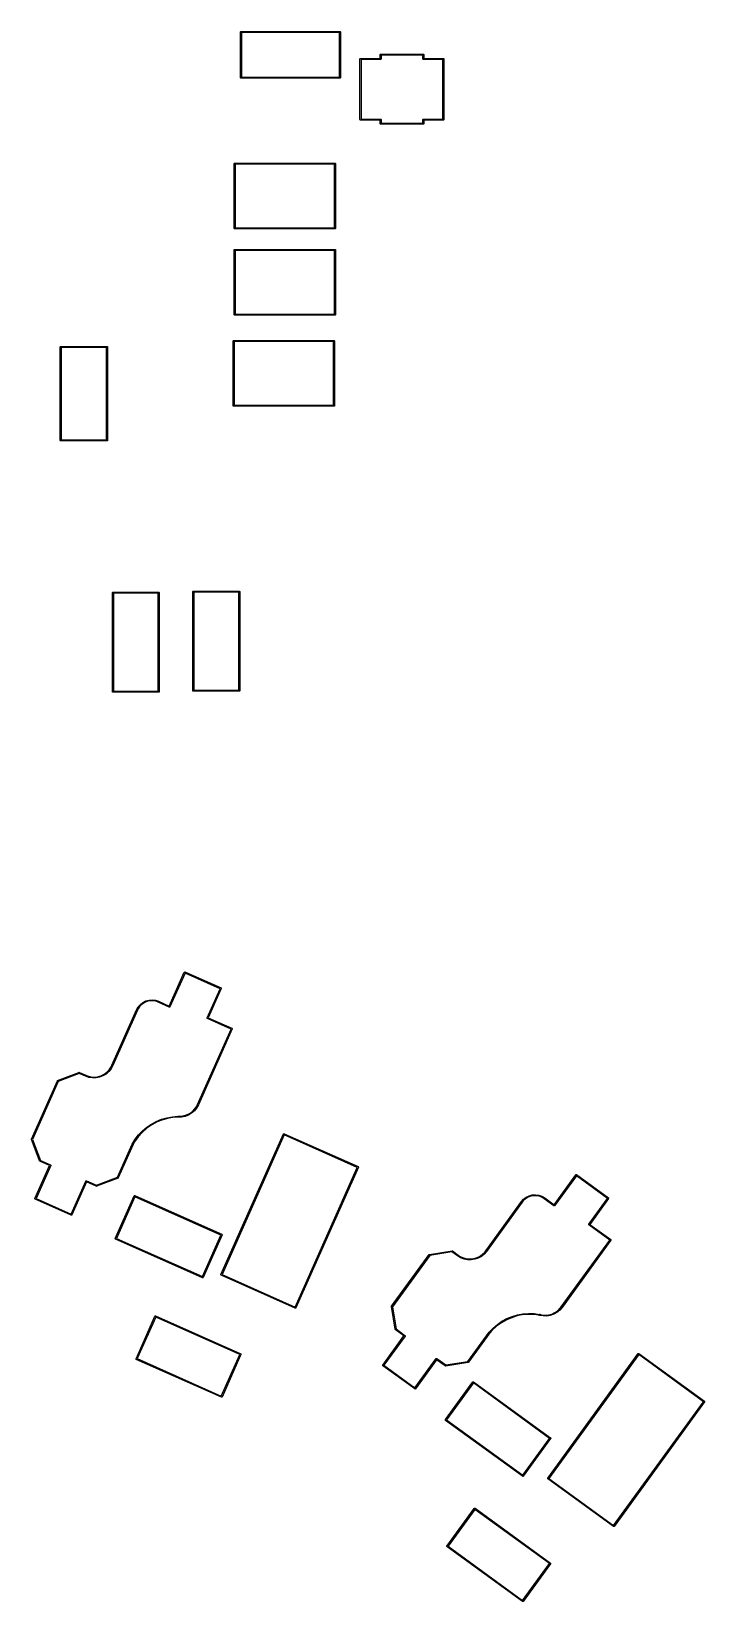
# Model space of a CAD drawing. Extents: x 44 to 182, y -112 to -26.
# Drawn here: x 148.2 to 181.5, y -111.9 to -34.4 of the extents above; entities that cross this region are included whole.
import ezdxf

# ---------------------------------------------------------------- set-up
doc = ezdxf.new("R2010")
doc.units = 0
doc.layers.add('BLACK', color=7, linetype='CONTINUOUS')

msp = doc.modelspace()

# ---------------------------------------------------------------- linework, layer by layer
at = {"layer": 'BLACK', "linetype": 'CONTINUOUS'}
for p, q in [((158.56, -34.425), (158.561903, -34.415433)), ((158.56, -36.685), (158.56, -34.425)), ((158.561903, -34.415433), (158.575433, -34.401903)), ((158.575433, -34.401903), (158.585, -34.4)), ((158.585, -34.4), (163.485, -34.4)), ((158.61, -34.45), (158.61, -36.66)), ((163.46, -34.45), (158.61, -34.45)), ((163.46, -36.66), (163.46, -34.45)), ((163.485, -34.4), (163.494567, -34.401903)), ((163.494567, -34.401903), (163.508097, -34.415433)), ((163.508097, -34.415433), (163.51, -34.425)), ((163.51, -34.425), (163.51, -36.685)), ((165.47, -35.555), (165.471903, -35.545433)), ((165.47, -35.73), (165.47, -35.555)), ((165.471903, -35.545433), (165.485433, -35.531903)), ((165.485433, -35.531903), (165.495, -35.53)), ((165.495, -35.53), (167.595, -35.53)), ((165.52, -35.58), (165.52, -35.755)), ((167.57, -35.58), (165.52, -35.58)), ((167.57, -35.755), (167.57, -35.58)), ((167.595, -35.53), (167.604567, -35.531903)), ((167.604567, -35.531903), (167.618097, -35.545433)), ((167.618097, -35.545433), (167.62, -35.555)), ((167.62, -35.555), (167.62, -35.73)), ((164.47, -35.755), (164.471903, -35.745433)), ((164.47, -38.755), (164.47, -35.755)), ((164.471903, -35.745433), (164.485433, -35.731903)), ((164.485433, -35.731903), (164.495, -35.73)), ((164.495, -35.73), (165.47, -35.73)), ((165.495, -35.78), (164.52, -35.78)), ((164.52, -35.78), (164.52, -38.73)), ((165.504567, -35.778097), (165.495, -35.78)), ((165.518097, -35.764567), (165.504567, -35.778097)), ((165.52, -35.755), (165.518097, -35.764567)), ((167.571903, -35.764567), (167.57, -35.755)), ((167.585433, -35.778097), (167.571903, -35.764567)), ((167.595, -35.78), (167.585433, -35.778097)), ((168.57, -35.78), (167.595, -35.78)), ((167.62, -35.73), (168.595, -35.73)), ((168.57, -38.73), (168.57, -35.78)), ((168.595, -35.73), (168.604567, -35.731903)), ((168.604567, -35.731903), (168.618097, -35.745433)), ((168.618097, -35.745433), (168.62, -35.755)), ((168.62, -35.755), (168.62, -38.755)), ((158.561903, -36.694567), (158.56, -36.685)), ((158.575433, -36.708097), (158.561903, -36.694567)), ((158.585, -36.71), (158.575433, -36.708097)), ((163.485, -36.71), (158.585, -36.71)), ((158.61, -36.66), (163.46, -36.66)), ((163.494567, -36.708097), (163.485, -36.71)), ((163.508097, -36.694567), (163.494567, -36.708097)), ((163.51, -36.685), (163.508097, -36.694567)), ((164.471903, -38.764567), (164.47, -38.755)), ((164.52, -38.73), (165.495, -38.73)), ((165.495, -38.73), (165.504567, -38.731903)), ((165.504567, -38.731903), (165.518097, -38.745433)), ((165.518097, -38.745433), (165.52, -38.755)), ((165.52, -38.755), (165.52, -38.93)), ((167.57, -38.755), (167.571903, -38.745433)), ((167.57, -38.93), (167.57, -38.755)), ((167.571903, -38.745433), (167.585433, -38.731903)), ((167.585433, -38.731903), (167.595, -38.73)), ((167.595, -38.73), (168.57, -38.73)), ((168.62, -38.755), (168.618097, -38.764567)), ((164.485433, -38.778097), (164.471903, -38.764567)), ((164.495, -38.78), (164.485433, -38.778097)), ((165.47, -38.78), (164.495, -38.78)), ((165.47, -38.955), (165.47, -38.78)), ((165.471903, -38.964567), (165.47, -38.955)), ((165.485433, -38.978097), (165.471903, -38.964567)), ((165.495, -38.98), (165.485433, -38.978097)), ((167.595, -38.98), (165.495, -38.98)), ((165.52, -38.93), (167.57, -38.93)), ((167.604567, -38.978097), (167.595, -38.98)), ((167.618097, -38.964567), (167.604567, -38.978097)), ((167.62, -38.955), (167.618097, -38.964567)), ((168.595, -38.78), (167.62, -38.78)), ((167.62, -38.78), (167.62, -38.955)), ((168.604567, -38.778097), (168.595, -38.78)), ((168.618097, -38.764567), (168.604567, -38.778097)), ((158.2475, -40.925), (158.249403, -40.915433)), ((158.2475, -44.125), (158.2475, -40.925)), ((158.249403, -40.915433), (158.262933, -40.901903)), ((158.262933, -40.901903), (158.2725, -40.9)), ((158.2725, -40.9), (163.2325, -40.9)), ((158.2975, -40.95), (158.2975, -44.1)), ((163.2075, -40.95), (158.2975, -40.95)), ((163.2075, -44.1), (163.2075, -40.95)), ((163.2325, -40.9), (163.242067, -40.901903)), ((163.242067, -40.901903), (163.255597, -40.915433)), ((163.255597, -40.915433), (163.2575, -40.925)), ((163.2575, -40.925), (163.2575, -44.125)), ((158.249403, -44.134567), (158.2475, -44.125)), ((158.262933, -44.148097), (158.249403, -44.134567)), ((158.2725, -44.15), (158.262933, -44.148097)), ((163.2325, -44.15), (158.2725, -44.15)), ((158.2975, -44.1), (163.2075, -44.1)), ((163.242067, -44.148097), (163.2325, -44.15)), ((163.255597, -44.134567), (163.242067, -44.148097)), ((163.2575, -44.125), (163.255597, -44.134567)), ((158.2475, -45.185), (158.249403, -45.175433)), ((158.2475, -48.385), (158.2475, -45.185)), ((158.249403, -45.175433), (158.262933, -45.161903)), ((158.262933, -45.161903), (158.2725, -45.16)), ((158.2725, -45.16), (163.2325, -45.16)), ((158.2975, -45.21), (158.2975, -48.36)), ((163.2075, -45.21), (158.2975, -45.21)), ((163.2075, -48.36), (163.2075, -45.21)), ((163.2325, -45.16), (163.242067, -45.161903)), ((163.242067, -45.161903), (163.255597, -45.175433)), ((163.255597, -45.175433), (163.2575, -45.185)), ((163.2575, -45.185), (163.2575, -48.385)), ((158.249403, -48.394567), (158.2475, -48.385)), ((158.262933, -48.408097), (158.249403, -48.394567)), ((158.2725, -48.41), (158.262933, -48.408097)), ((163.2325, -48.41), (158.2725, -48.41)), ((158.2975, -48.36), (163.2075, -48.36)), ((163.242067, -48.408097), (163.2325, -48.41)), ((163.255597, -48.394567), (163.242067, -48.408097)), ((163.2575, -48.385), (163.255597, -48.394567)), ((149.65, -49.985), (149.651903, -49.975433)), ((149.65, -54.585), (149.65, -49.985)), ((149.651903, -49.975433), (149.665433, -49.961903)), ((149.665433, -49.961903), (149.675, -49.96)), ((149.675, -49.96), (151.975, -49.96)), ((149.7, -50.01), (149.7, -54.56)), ((151.95, -50.01), (149.7, -50.01)), ((151.95, -54.56), (151.95, -50.01)), ((151.975, -49.96), (151.984567, -49.961903)), ((151.984567, -49.961903), (151.998097, -49.975433)), ((151.998097, -49.975433), (152, -49.985)), ((152, -49.985), (152, -54.585)), ((158.1975, -49.685), (158.199403, -49.675433)), ((158.1975, -52.885), (158.1975, -49.685)), ((158.199403, -49.675433), (158.212933, -49.661903)), ((158.212933, -49.661903), (158.2225, -49.66)), ((158.2225, -49.66), (163.1825, -49.66)), ((158.2475, -49.71), (158.2475, -52.86)), ((163.1575, -49.71), (158.2475, -49.71)), ((163.1575, -52.86), (163.1575, -49.71)), ((163.1825, -49.66), (163.192067, -49.661903)), ((163.192067, -49.661903), (163.205597, -49.675433)), ((163.205597, -49.675433), (163.2075, -49.685)), ((163.2075, -49.685), (163.2075, -52.885)), ((158.199403, -52.894567), (158.1975, -52.885)), ((158.212933, -52.908097), (158.199403, -52.894567)), ((158.2225, -52.91), (158.212933, -52.908097)), ((163.1825, -52.91), (158.2225, -52.91)), ((158.2475, -52.86), (163.1575, -52.86)), ((163.192067, -52.908097), (163.1825, -52.91)), ((163.205597, -52.894567), (163.192067, -52.908097)), ((163.2075, -52.885), (163.205597, -52.894567)), ((149.651903, -54.594567), (149.65, -54.585)), ((149.665433, -54.608097), (149.651903, -54.594567)), ((149.675, -54.61), (149.665433, -54.608097)), ((151.975, -54.61), (149.675, -54.61)), ((149.7, -54.56), (151.95, -54.56)), ((151.984567, -54.608097), (151.975, -54.61)), ((151.998097, -54.594567), (151.984567, -54.608097)), ((152, -54.585), (151.998097, -54.594567)), ((152.24, -62.105), (152.241903, -62.095433)), ((152.24, -67.005), (152.24, -62.105)), ((152.241903, -62.095433), (152.255433, -62.081903)), ((152.255433, -62.081903), (152.265, -62.08)), ((152.265, -62.08), (154.525, -62.08)), ((152.29, -62.13), (152.29, -66.98)), ((154.5, -62.13), (152.29, -62.13)), ((154.5, -66.98), (154.5, -62.13)), ((154.525, -62.08), (154.534567, -62.081903)), ((154.534567, -62.081903), (154.548097, -62.095433)), ((154.548097, -62.095433), (154.55, -62.105)), ((154.55, -62.105), (154.55, -67.005)), ((156.214915, -62.056074), (156.216818, -62.046507)), ((156.214915, -66.956074), (156.214915, -62.056074)), ((156.216818, -62.046507), (156.230348, -62.032977)), ((156.230348, -62.032977), (156.239915, -62.031074)), ((156.239915, -62.031074), (158.499915, -62.031074)), ((156.264915, -62.081074), (156.264915, -66.931074)), ((158.474915, -62.081074), (156.264915, -62.081074)), ((158.474915, -66.931074), (158.474915, -62.081074)), ((158.499915, -62.031074), (158.509482, -62.032977)), ((158.509482, -62.032977), (158.523012, -62.046507)), ((158.523012, -62.046507), (158.524915, -62.056074)), ((158.524915, -62.056074), (158.524915, -66.956074)), ((152.241903, -67.014567), (152.24, -67.005)), ((152.255433, -67.028097), (152.241903, -67.014567)), ((152.265, -67.03), (152.255433, -67.028097)), ((154.525, -67.03), (152.265, -67.03)), ((152.29, -66.98), (154.5, -66.98)), ((154.534567, -67.028097), (154.525, -67.03)), ((154.548097, -67.014567), (154.534567, -67.028097)), ((154.55, -67.005), (154.548097, -67.014567)), ((156.216818, -66.965641), (156.214915, -66.956074)), ((156.230348, -66.979171), (156.216818, -66.965641)), ((156.239915, -66.981074), (156.230348, -66.979171)), ((158.499915, -66.981074), (156.239915, -66.981074)), ((156.264915, -66.931074), (158.474915, -66.931074)), ((158.509482, -66.979171), (158.499915, -66.981074)), ((158.523012, -66.965641), (158.509482, -66.979171)), ((158.524915, -66.956074), (158.523012, -66.965641)), ((155.044667, -82.516957), (155.788589, -80.846083)), ((155.824098, -80.889259), (155.080177, -82.560133)), ((155.788589, -80.846083), (155.794219, -80.838118)), ((155.794219, -80.838118), (155.812083, -80.83126)), ((155.812083, -80.83126), (155.812088, -80.831262)), ((155.812088, -80.831262), (155.821596, -80.833413)), ((155.821596, -80.833413), (157.60301, -81.626549)), ((157.559834, -81.662058), (155.824098, -80.889259)), ((156.919224, -83.100893), (157.559834, -81.662058)), ((157.61568, -81.659557), (156.97507, -83.09839)), ((157.60301, -81.626549), (157.610976, -81.632179)), ((157.610976, -81.632179), (157.617833, -81.650043)), ((157.617833, -81.650043), (157.61568, -81.659557)), ((152.209936, -85.441838), (153.430146, -82.701201)), ((153.475824, -82.721538), (152.255614, -85.462174)), ((153.430146, -82.701201), (153.430148, -82.701197)), ((153.430148, -82.701197), (153.510097, -82.560623)), ((153.506872, -82.651812), (153.475824, -82.721537)), ((153.475824, -82.721537), (153.475824, -82.721538)), ((153.594983, -82.527152), (153.506872, -82.651812)), ((153.510097, -82.560623), (153.615936, -82.438343)), ((153.70572, -82.422075), (153.594983, -82.527152)), ((153.615936, -82.438343), (153.743596, -82.339061)), ((153.834829, -82.34062), (153.70572, -82.422075)), ((153.743596, -82.339061), (153.888171, -82.26659)), ((153.977347, -82.285918), (153.834829, -82.34062)), ((153.888171, -82.26659), (154.044107, -82.223716)), ((154.127799, -82.260069), (153.977347, -82.285918)), ((154.044107, -82.223716), (154.20541, -82.212086)), ((154.280402, -82.264068), (154.127799, -82.260069)), ((154.20541, -82.212086), (154.365883, -82.232147)), ((154.429294, -82.29776), (154.280402, -82.264068)), ((154.365883, -82.232147), (154.518894, -82.282974)), ((154.499023, -82.328806), (154.429294, -82.29776)), ((154.499042, -82.328762), (154.499023, -82.328806)), ((154.499043, -82.328762), (154.499042, -82.328762)), ((155.04717, -82.572804), (154.499043, -82.328762)), ((154.518894, -82.282974), (154.519379, -82.283084)), ((154.519379, -82.283084), (154.51938, -82.283084)), ((154.51938, -82.283084), (155.044667, -82.516957)), ((155.056684, -82.574957), (155.04717, -82.572804)), ((155.074547, -82.568099), (155.056684, -82.574957)), ((155.080177, -82.560133), (155.074547, -82.568099)), ((156.437586, -87.378841), (158.096664, -83.652488)), ((158.152511, -83.649987), (156.483264, -87.399177)), ((156.917072, -83.110406), (156.919224, -83.100893)), ((156.923929, -83.12827), (156.917072, -83.110406)), ((156.931895, -83.1339), (156.923929, -83.12827)), ((157.480022, -83.377942), (156.931895, -83.1339)), ((156.97507, -83.09839), (157.500359, -83.332264)), ((158.096664, -83.652488), (157.480022, -83.377942)), ((157.500359, -83.332264), (157.50036, -83.332265)), ((157.50036, -83.332265), (158.13984, -83.616979)), ((158.13984, -83.616979), (158.147806, -83.622609)), ((158.147806, -83.622609), (158.154664, -83.640473)), ((158.154661, -83.640477), (158.152511, -83.649987)), ((158.154664, -83.640473), (158.154661, -83.640477)), ((149.527568, -86.198564), (150.583793, -85.793118)), ((150.592043, -85.843507), (149.555153, -86.241532)), ((150.583793, -85.793118), (150.593406, -85.791466)), ((150.902324, -85.981654), (150.592043, -85.843507)), ((150.593406, -85.791466), (150.593407, -85.791466)), ((150.593407, -85.791466), (150.60292, -85.793618)), ((150.60292, -85.793618), (150.922661, -85.935976)), ((150.902303, -85.981703), (150.902324, -85.981654)), ((151.071244, -86.039871), (150.902303, -85.981703)), ((150.922661, -85.935976), (150.922885, -85.936134)), ((150.922885, -85.936134), (151.000569, -85.97072)), ((151.000569, -85.97072), (151.16611, -86.011991)), ((151.247719, -86.067819), (151.071244, -86.039871)), ((151.16611, -86.011991), (151.336303, -86.023889)), ((151.336303, -86.023889), (151.505976, -86.006051)), ((151.601758, -86.030599), (151.426367, -86.064696)), ((151.505976, -86.006051), (151.669973, -85.959021)), ((151.768563, -85.966564), (151.601758, -86.030599)), ((151.669973, -85.959021), (151.823313, -85.884227)), ((151.921714, -85.874535), (151.768563, -85.966564)), ((151.823313, -85.884227), (151.961334, -85.783942)), ((152.056558, -85.757309), (151.921714, -85.874535)), ((151.961334, -85.783942), (152.079844, -85.661213)), ((152.168996, -85.618449), (152.056558, -85.757309)), ((152.079844, -85.661213), (152.175242, -85.519769)), ((152.255611, -85.462177), (152.168996, -85.618449)), ((152.175242, -85.519769), (152.209935, -85.441838)), ((152.209935, -85.441838), (152.209936, -85.441838)), ((152.255614, -85.462174), (152.255611, -85.462177)), ((148.232467, -89.089404), (149.513688, -86.211736)), ((149.555153, -86.241532), (148.282356, -89.10028)), ((149.513688, -86.211736), (149.519318, -86.20377)), ((149.519318, -86.20377), (149.527568, -86.198564)), ((151.426367, -86.064696), (151.247719, -86.067819)), ((156.188983, -87.720928), (156.307493, -87.598206)), ((156.396645, -87.555446), (156.284206, -87.6943)), ((156.307493, -87.598206), (156.402892, -87.456768)), ((156.483264, -87.399177), (156.396645, -87.555446)), ((156.402892, -87.456768), (156.437586, -87.378841)), ((153.931333, -88.500583), (154.160127, -88.344492)), ((154.160127, -88.344492), (154.403961, -88.21313)), ((154.450885, -88.241563), (154.183819, -88.383446)), ((154.403961, -88.21313), (154.660172, -88.107931)), ((154.732596, -88.13159), (154.450885, -88.241563)), ((154.660172, -88.107931), (154.925963, -88.030043)), ((155.025155, -88.055008), (154.732596, -88.13159)), ((154.925963, -88.030043), (155.19843, -87.980317)), ((155.324617, -88.01285), (155.025155, -88.055008)), ((155.19843, -87.980317), (155.462551, -87.960212)), ((155.475783, -88.009282), (155.324617, -88.01285)), ((155.462551, -87.960212), (155.463875, -87.958636)), ((155.463875, -87.958636), (155.478867, -87.954898)), ((155.489343, -88.004528), (155.475783, -88.009292)), ((155.475783, -88.009292), (155.475783, -88.009282)), ((155.478867, -87.954898), (155.478868, -87.954894)), ((155.478868, -87.954894), (155.563961, -87.960845)), ((155.654021, -88.001657), (155.489343, -88.004528)), ((155.563961, -87.960845), (155.73363, -87.943015)), ((155.829409, -87.967568), (155.654021, -88.001657)), ((155.73363, -87.943015), (155.897625, -87.895992)), ((155.996212, -87.903539), (155.829409, -87.967568)), ((155.897625, -87.895992), (156.050962, -87.821206)), ((156.149362, -87.811518), (155.996212, -87.903539)), ((156.050962, -87.821206), (156.188983, -87.720928)), ((156.284206, -87.6943), (156.149362, -87.811518)), ((148.230315, -89.098917), (148.232467, -89.089404)), ((148.230315, -89.098918), (148.230315, -89.098917)), ((148.231966, -89.108531), (148.230315, -89.098918)), ((148.637413, -90.164757), (148.231966, -89.108531)), ((148.282356, -89.10028), (148.68038, -90.13717)), ((153.2135, -89.334496), (153.35919, -89.098942)), ((153.505209, -88.979438), (153.330037, -89.225954)), ((153.35919, -89.098942), (153.528666, -88.879879)), ((153.707773, -88.754887), (153.505209, -88.979438)), ((153.528666, -88.879879), (153.720077, -88.679697)), ((153.934997, -88.555327), (153.707773, -88.754887)), ((153.720077, -88.679697), (153.931333, -88.500583)), ((154.183819, -88.383446), (153.934997, -88.555327)), ((157.597197, -95.776514), (160.688395, -88.833569)), ((160.723903, -88.876744), (157.653043, -95.774011)), ((160.688395, -88.833569), (160.694025, -88.825603)), ((160.694025, -88.825603), (160.711888, -88.818746)), ((160.711888, -88.818746), (160.711889, -88.818746)), ((160.711889, -88.818746), (160.721402, -88.820898)), ((160.721402, -88.820898), (164.375584, -90.447844)), ((164.332408, -90.483353), (160.723903, -88.876744)), ((152.484665, -90.97127), (153.21258, -89.336348)), ((153.257836, -89.357631), (152.526132, -91.001066)), ((153.21258, -89.336348), (153.213355, -89.33525)), ((153.213355, -89.33525), (153.213499, -89.334495)), ((153.213499, -89.334495), (153.2135, -89.334496)), ((153.330037, -89.225954), (153.257836, -89.357631)), ((148.406612, -92.017371), (149.130196, -90.392173)), ((149.186042, -90.389671), (148.462458, -92.014868)), ((148.642619, -90.173007), (148.637413, -90.164757)), ((148.650585, -90.178637), (148.642619, -90.173007)), ((149.130196, -90.392173), (148.650585, -90.178637)), ((148.68038, -90.13717), (149.173371, -90.356664)), ((149.173371, -90.356664), (149.181337, -90.362294)), ((149.181337, -90.362294), (149.188195, -90.380157)), ((149.188195, -90.380157), (149.186042, -90.389671)), ((161.261547, -97.380621), (164.332408, -90.483353)), ((164.388255, -90.480852), (161.297057, -97.423797)), ((164.375584, -90.447844), (164.38355, -90.453474)), ((164.38355, -90.453474), (164.390407, -90.471338)), ((164.390407, -90.471338), (164.388255, -90.480852)), ((150.198193, -92.787669), (150.921778, -91.162472)), ((150.957287, -91.205647), (150.233703, -92.830844)), ((150.921778, -91.162472), (150.927408, -91.154506)), ((150.927408, -91.154506), (150.945271, -91.147649)), ((150.945271, -91.147649), (150.945272, -91.147649)), ((150.945272, -91.147649), (150.954785, -91.149801)), ((150.954785, -91.149801), (151.447775, -91.369294)), ((151.436899, -91.419184), (150.957287, -91.205647)), ((151.446413, -91.421336), (151.436899, -91.419184)), ((151.456026, -91.419685), (151.446413, -91.421336)), ((151.447775, -91.369294), (152.484665, -90.97127)), ((152.512252, -91.014238), (151.456026, -91.419685)), ((152.520502, -91.009032), (152.512252, -91.014238)), ((152.526132, -91.001066), (152.520502, -91.009032)), ((174.063222, -92.328495), (175.138282, -90.848803)), ((175.164037, -90.898418), (174.088978, -92.37811)), ((175.138282, -90.848803), (175.145441, -90.842184)), ((175.145441, -90.842184), (175.145444, -90.842182)), ((175.145444, -90.842182), (175.164343, -90.839189)), ((176.701169, -92.015209), (175.164037, -90.898418)), ((175.164343, -90.839189), (175.173202, -90.843273)), ((175.173202, -90.843273), (176.750785, -91.989454)), ((148.40446, -92.026885), (148.406612, -92.017371)), ((148.406028, -92.030969), (148.40446, -92.026885)), ((148.411317, -92.044748), (148.406028, -92.030969)), ((148.419283, -92.050378), (148.411317, -92.044748)), ((150.200696, -92.843515), (148.419283, -92.050378)), ((148.462458, -92.014868), (150.198193, -92.787669)), ((152.377582, -93.989578), (153.313076, -91.888424)), ((153.348584, -91.931599), (152.433428, -93.987075)), ((153.313076, -91.888424), (153.318706, -91.880458)), ((153.318706, -91.880458), (153.336569, -91.873601)), ((153.336569, -91.873601), (153.33657, -91.873601)), ((153.33657, -91.873601), (153.346083, -91.875753)), ((153.346083, -91.875753), (157.639747, -93.787415)), ((157.596571, -93.822924), (153.348584, -91.931599)), ((170.682319, -94.600086), (172.445675, -92.173035)), ((172.486124, -92.202427), (170.722771, -94.629474)), ((172.445675, -92.173035), (172.445686, -92.173024)), ((172.445686, -92.173024), (172.553108, -92.05215)), ((172.486126, -92.202426), (172.486124, -92.202427)), ((172.530994, -92.140677), (172.486126, -92.202426)), ((172.643098, -92.037058), (172.530994, -92.140677)), ((172.553108, -92.05215), (172.682058, -91.954546)), ((172.773263, -91.9573), (172.643098, -92.037058)), ((172.682058, -91.954546), (172.82757, -91.883973)), ((172.916486, -91.904466), (172.773263, -91.9573)), ((172.82757, -91.883973), (172.984055, -91.843143)), ((173.067265, -91.880588), (172.916486, -91.904466)), ((172.984055, -91.843143), (173.145498, -91.833624)), ((173.219804, -91.886583), (173.067265, -91.880588)), ((173.145498, -91.833624), (173.305696, -91.855783)), ((173.368244, -91.92222), (173.219804, -91.886583)), ((173.305696, -91.855783), (173.458494, -91.908768)), ((173.506879, -91.986131), (173.368244, -91.92222)), ((173.458494, -91.908768), (173.597757, -91.990389)), ((173.56863, -92.030995), (173.506879, -91.986131)), ((173.568649, -92.03097), (173.56863, -92.030995)), ((174.054059, -92.383641), (173.568649, -92.03097)), ((173.597757, -91.990389), (173.598036, -91.990518)), ((173.598036, -91.990518), (173.598037, -91.990518)), ((173.598037, -91.990518), (173.598038, -91.990519)), ((173.598038, -91.990519), (174.063222, -92.328495)), ((175.775408, -93.289411), (176.701169, -92.015209)), ((176.756315, -92.024374), (175.830552, -93.298575)), ((176.750785, -91.989454), (176.757406, -91.996617)), ((176.760399, -92.015515), (176.756315, -92.024374)), ((176.757406, -91.996617), (176.760399, -92.015515)), ((150.21021, -92.845668), (150.200696, -92.843515)), ((150.228073, -92.83881), (150.21021, -92.845668)), ((150.233703, -92.830844), (150.228073, -92.83881)), ((174.062917, -92.387724), (174.054059, -92.383641)), ((174.081816, -92.384731), (174.062917, -92.387724)), ((174.088978, -92.37811), (174.081816, -92.384731)), ((157.639747, -93.787415), (157.647713, -93.793045)), ((157.647713, -93.793045), (157.654307, -93.810225)), ((175.771324, -93.29827), (175.775408, -93.289411)), ((175.774317, -93.317169), (175.771324, -93.29827)), ((175.780938, -93.324331), (175.774317, -93.317169)), ((176.266349, -93.677003), (175.780938, -93.324331)), ((175.830552, -93.298575), (176.295739, -93.636552)), ((176.812435, -94.073757), (176.266349, -93.677003)), ((176.295739, -93.636552), (176.295741, -93.636555)), ((176.295741, -93.636555), (176.86205, -94.048002)), ((152.37543, -93.999091), (152.377582, -93.989578)), ((152.382287, -94.016955), (152.37543, -93.999091)), ((152.390253, -94.022585), (152.382287, -94.016955)), ((156.683916, -95.934247), (152.390253, -94.022585)), ((152.433428, -93.987075), (156.681414, -95.8784)), ((156.681414, -95.8784), (157.596571, -93.822924)), ((157.652417, -93.820423), (156.716924, -95.921576)), ((157.65457, -93.810909), (157.652417, -93.820423)), ((157.654307, -93.810225), (157.65457, -93.810909)), ((174.414861, -97.373735), (176.812435, -94.073757)), ((176.867581, -94.082921), (174.45531, -97.403127)), ((176.86205, -94.048002), (176.868668, -94.055161)), ((176.871664, -94.074063), (176.867581, -94.082921)), ((176.868668, -94.055161), (176.868671, -94.055164)), ((176.868671, -94.055164), (176.871664, -94.074063)), ((166.033396, -97.340982), (167.88492, -94.792578)), ((167.919283, -94.830345), (166.079932, -97.361994)), ((167.88492, -94.792578), (167.892083, -94.785957)), ((167.892083, -94.785957), (167.901234, -94.782581)), ((167.901234, -94.782581), (169.018676, -94.605596)), ((169.016269, -94.656599), (167.919283, -94.830345)), ((169.291049, -94.856238), (169.016269, -94.656599)), ((169.018676, -94.605596), (169.028423, -94.605979)), ((169.028423, -94.605979), (169.037282, -94.610063)), ((169.037282, -94.610063), (169.320438, -94.815787)), ((169.291025, -94.856271), (169.291049, -94.856238)), ((169.444179, -94.948291), (169.291025, -94.856271)), ((169.320438, -94.815787), (169.320579, -94.815939)), ((169.320579, -94.815939), (169.389426, -94.865957)), ((169.389426, -94.865957), (169.542768, -94.940743)), ((169.610986, -95.012318), (169.444179, -94.948291)), ((169.542768, -94.940743), (169.706766, -94.987765)), ((169.786377, -95.046407), (169.610986, -95.012318)), ((169.706766, -94.987765), (169.876438, -95.005595)), ((169.965022, -95.049522), (169.786377, -95.046407)), ((169.876438, -95.005595), (170.046629, -94.993691)), ((170.141495, -95.021568), (169.965022, -95.049522)), ((170.046629, -94.993691), (170.212166, -94.952414)), ((170.310432, -94.963394), (170.141495, -95.021568)), ((170.212166, -94.952414), (170.368022, -94.883019)), ((170.466701, -94.876769), (170.310432, -94.963394)), ((170.368022, -94.883019), (170.509459, -94.787615)), ((170.605553, -94.764324), (170.466701, -94.876769)), ((170.509459, -94.787615), (170.63218, -94.669099)), ((170.722771, -94.629475), (170.605553, -94.764324)), ((170.63218, -94.669099), (170.682319, -94.600087)), ((170.682319, -94.600087), (170.682319, -94.600086)), ((170.722771, -94.629474), (170.722771, -94.629475)), ((156.69343, -95.936399), (156.683916, -95.934247)), ((156.711294, -95.929542), (156.69343, -95.936399)), ((156.716924, -95.921576), (156.711294, -95.929542)), ((157.595045, -95.786027), (157.597197, -95.776514)), ((157.601902, -95.803891), (157.595045, -95.786027)), ((157.609868, -95.809521), (157.601902, -95.803891)), ((161.264049, -97.436468), (157.609868, -95.809521)), ((157.653043, -95.774011), (161.261547, -97.380621)), ((161.273563, -97.43862), (161.264049, -97.436468)), ((161.291427, -97.431763), (161.273563, -97.43862)), ((161.297057, -97.423797), (161.291427, -97.431763)), ((166.028929, -97.359588), (166.029312, -97.349841)), ((166.205915, -98.477029), (166.028929, -97.359588)), ((166.029312, -97.349841), (166.033396, -97.340982)), ((166.079932, -97.361994), (166.253679, -98.458979)), ((173.944707, -97.726016), (174.100559, -97.656634)), ((174.199235, -97.650392), (174.042968, -97.737003)), ((174.100559, -97.656634), (174.241995, -97.561243)), ((174.338088, -97.537962), (174.199235, -97.650392)), ((174.241995, -97.561243), (174.364719, -97.442742)), ((174.455309, -97.403129), (174.338088, -97.537962)), ((174.364719, -97.442742), (174.41486, -97.373737)), ((174.41486, -97.373737), (174.414861, -97.373735)), ((174.45531, -97.403129), (174.455309, -97.403129)), ((174.45531, -97.403127), (174.45531, -97.403129)), ((153.403259, -99.929915), (154.338754, -97.828759)), ((154.374263, -97.871935), (153.459105, -99.927412)), ((154.338754, -97.828759), (154.344384, -97.820793)), ((154.344384, -97.820793), (154.362248, -97.813936)), ((154.362248, -97.813936), (154.362252, -97.813938)), ((154.362252, -97.813938), (154.371761, -97.816089)), ((154.371761, -97.816089), (158.57407, -99.687078)), ((158.530894, -99.722587), (154.374263, -97.871935)), ((170.854623, -98.616333), (171.046105, -98.416218)), ((171.21378, -98.329684), (170.991181, -98.534392)), ((171.046105, -98.416218), (171.257423, -98.237177)), ((171.458604, -98.152154), (171.21378, -98.329684)), ((171.257423, -98.237177), (171.486272, -98.081165)), ((171.722354, -98.004195), (171.458604, -98.152154)), ((171.486272, -98.081165), (171.730152, -97.949886)), ((172.001474, -97.887802), (171.722354, -98.004195)), ((171.730152, -97.949886), (171.986399, -97.844773)), ((171.986399, -97.844773), (172.252216, -97.766975)), ((172.292204, -97.804542), (172.001474, -97.887802)), ((172.252216, -97.766975), (172.524701, -97.71734)), ((172.590624, -97.755539), (172.292204, -97.804542)), ((172.524701, -97.71734), (172.800877, -97.696411)), ((172.892712, -97.741453), (172.590624, -97.755539)), ((172.800877, -97.696411), (173.077729, -97.704417)), ((173.194397, -97.762473), (172.892712, -97.741453)), ((173.077729, -97.704417), (173.340284, -97.739664)), ((173.343002, -97.790409), (173.194397, -97.762473)), ((173.340284, -97.739664), (173.34188, -97.738418)), ((173.34188, -97.738418), (173.357321, -97.737879)), ((173.357402, -97.788582), (173.342996, -97.790443)), ((173.342996, -97.790443), (173.343002, -97.790409)), ((173.357321, -97.737879), (173.357336, -97.737827)), ((173.357336, -97.737827), (173.43933, -97.76134)), ((173.518934, -97.819984), (173.357402, -97.788582)), ((173.43933, -97.76134), (173.608993, -97.779176)), ((173.697571, -97.823107), (173.518934, -97.819984)), ((173.608993, -97.779176), (173.779175, -97.767281)), ((173.874036, -97.795164), (173.697571, -97.823107)), ((173.779175, -97.767281), (173.944707, -97.726016)), ((174.042968, -97.737003), (173.874036, -97.795164)), ((165.594977, -100.241172), (166.640646, -98.80193)), ((166.695791, -98.811095), (165.650121, -100.250336)), ((166.20929, -98.486179), (166.205915, -98.477029)), ((166.209291, -98.486181), (166.20929, -98.486179)), ((166.215912, -98.493343), (166.209291, -98.486181)), ((166.640646, -98.80193), (166.215912, -98.493343)), ((166.253679, -98.458979), (166.690261, -98.776175)), ((166.690261, -98.776175), (166.696879, -98.783334)), ((166.699875, -98.802236), (166.695791, -98.811095)), ((166.696879, -98.783334), (166.696882, -98.783337)), ((166.696882, -98.783337), (166.699875, -98.802236)), ((169.801412, -100.065805), (170.853339, -98.617952)), ((170.893165, -98.6482), (169.835776, -100.103573)), ((170.853339, -98.617952), (170.854327, -98.617038)), ((170.854327, -98.617038), (170.854623, -98.616333)), ((170.991181, -98.534392), (170.893165, -98.6482)), ((153.401107, -99.939428), (153.403259, -99.929915)), ((153.407964, -99.957292), (153.401107, -99.939428)), ((153.41593, -99.962922), (153.407964, -99.957292)), ((157.618239, -101.833911), (153.41593, -99.962922)), ((153.459105, -99.927412), (157.615736, -101.778064)), ((157.615736, -101.778064), (158.530894, -99.722587)), ((158.586741, -99.720085), (157.651246, -101.82124)), ((158.57407, -99.687078), (158.582036, -99.692708)), ((158.582036, -99.692708), (158.588894, -99.710571)), ((158.588894, -99.710571), (158.586741, -99.720085)), ((167.187254, -101.367128), (168.232924, -99.927886)), ((168.258679, -99.9775), (167.21301, -101.416743)), ((168.232924, -99.927886), (168.240083, -99.921267)), ((168.240083, -99.921267), (168.240086, -99.921265)), ((168.240086, -99.921265), (168.258985, -99.918272)), ((168.683415, -100.286089), (168.258679, -99.9775)), ((168.258985, -99.918272), (168.267844, -99.922356)), ((168.267844, -99.922356), (168.704426, -100.239551)), ((173.753156, -105.828998), (178.220324, -99.680469)), ((178.246079, -99.730083), (173.8083, -105.838162)), ((178.220324, -99.680469), (178.227483, -99.67385)), ((178.227483, -99.67385), (178.227486, -99.673848)), ((178.227486, -99.673848), (178.246385, -99.670855)), ((181.441697, -102.051835), (178.246079, -99.730083)), ((178.246385, -99.670855), (178.255244, -99.674939)), ((178.255244, -99.674939), (181.491312, -102.02608)), ((165.590893, -100.250031), (165.594977, -100.241172)), ((165.593886, -100.26893), (165.590893, -100.250031)), ((165.600507, -100.276092), (165.593886, -100.26893)), ((167.178091, -101.422274), (165.600507, -100.276092)), ((165.650121, -100.250336), (167.187254, -101.367128)), ((168.692273, -100.290172), (168.683415, -100.286089)), ((168.70202, -100.290555), (168.692273, -100.290172)), ((169.819462, -100.11357), (168.70202, -100.290555)), ((168.704426, -100.239551), (169.801412, -100.065805)), ((169.828612, -100.110194), (169.819462, -100.11357)), ((169.828614, -100.110194), (169.828612, -100.110194)), ((169.835776, -100.103573), (169.828614, -100.110194)), ((167.186949, -101.426357), (167.178091, -101.422274)), ((167.205848, -101.423364), (167.186949, -101.426357)), ((167.21301, -101.416743), (167.205848, -101.423364)), ((168.697632, -102.939379), (170.049538, -101.07864)), ((170.075293, -101.128254), (168.752776, -102.948543)), ((170.049538, -101.07864), (170.056697, -101.072021)), ((170.056697, -101.072021), (170.0567, -101.072019)), ((170.0567, -101.072019), (170.075599, -101.069026)), ((173.837223, -103.861456), (170.075293, -101.128254)), ((170.075599, -101.069026), (170.084458, -101.07311)), ((170.084458, -101.07311), (173.886837, -103.8357)), ((157.627752, -101.836063), (157.618239, -101.833911)), ((157.645616, -101.829206), (157.627752, -101.836063)), ((157.651246, -101.82124), (157.645616, -101.829206)), ((177.003918, -108.159914), (181.441697, -102.051835)), ((181.496842, -102.061), (177.029674, -108.209529)), ((181.491312, -102.02608), (181.497933, -102.033242)), ((181.500926, -102.052141), (181.496842, -102.061)), ((181.497933, -102.033242), (181.500926, -102.052141)), ((168.693548, -102.948238), (168.697632, -102.939379)), ((168.696541, -102.967137), (168.693548, -102.948238)), ((168.703162, -102.974299), (168.696541, -102.967137)), ((172.505542, -105.73689), (168.703162, -102.974299)), ((168.752776, -102.948543), (172.514706, -105.681744)), ((172.514706, -105.681744), (173.837223, -103.861456)), ((173.892368, -103.870621), (172.540462, -105.73136)), ((173.886837, -103.8357), (173.893459, -103.842863)), ((173.896452, -103.861762), (173.892368, -103.870621)), ((173.893459, -103.842863), (173.896452, -103.861762)), ((172.514401, -105.740974), (172.505542, -105.73689)), ((172.5333, -105.737981), (172.514401, -105.740974)), ((172.540462, -105.73136), (172.5333, -105.737981)), ((173.749072, -105.837857), (173.753156, -105.828998)), ((173.752065, -105.856756), (173.749072, -105.837857)), ((173.758686, -105.863918), (173.752065, -105.856756)), ((176.994754, -108.215059), (173.758686, -105.863918)), ((173.8083, -105.838162), (177.003918, -108.159914)), ((168.768083, -109.178768), (170.119989, -107.318029)), ((170.145744, -107.367643), (168.823227, -109.187932)), ((170.119989, -107.318029), (170.127148, -107.31141)), ((170.127148, -107.31141), (170.127151, -107.311408)), ((170.127151, -107.311408), (170.14605, -107.308415)), ((173.826772, -110.042067), (170.145744, -107.367643)), ((170.14605, -107.308415), (170.154909, -107.312499)), ((170.154909, -107.312499), (173.876386, -110.016311)), ((177.003613, -108.219143), (176.994754, -108.215059)), ((177.022512, -108.21615), (177.003613, -108.219143)), ((177.029674, -108.209529), (177.022512, -108.21615)), ((168.763999, -109.187627), (168.768083, -109.178768)), ((168.766992, -109.206526), (168.763999, -109.187627)), ((168.773613, -109.213688), (168.766992, -109.206526)), ((172.495091, -111.917501), (168.773613, -109.213688)), ((168.823227, -109.187932), (172.504255, -111.862355)), ((172.504255, -111.862355), (173.826772, -110.042067)), ((173.881917, -110.051232), (172.530011, -111.911971)), ((173.876386, -110.016311), (173.883008, -110.023474)), ((173.886001, -110.042373), (173.881917, -110.051232)), ((173.883008, -110.023474), (173.886001, -110.042373)), ((172.50395, -111.921585), (172.495091, -111.917501)), ((172.522849, -111.918592), (172.50395, -111.921585)), ((172.530011, -111.911971), (172.522849, -111.918592))]:
    msp.add_line(p, q, dxfattribs=at)

doc.saveas('drawing.dxf')
